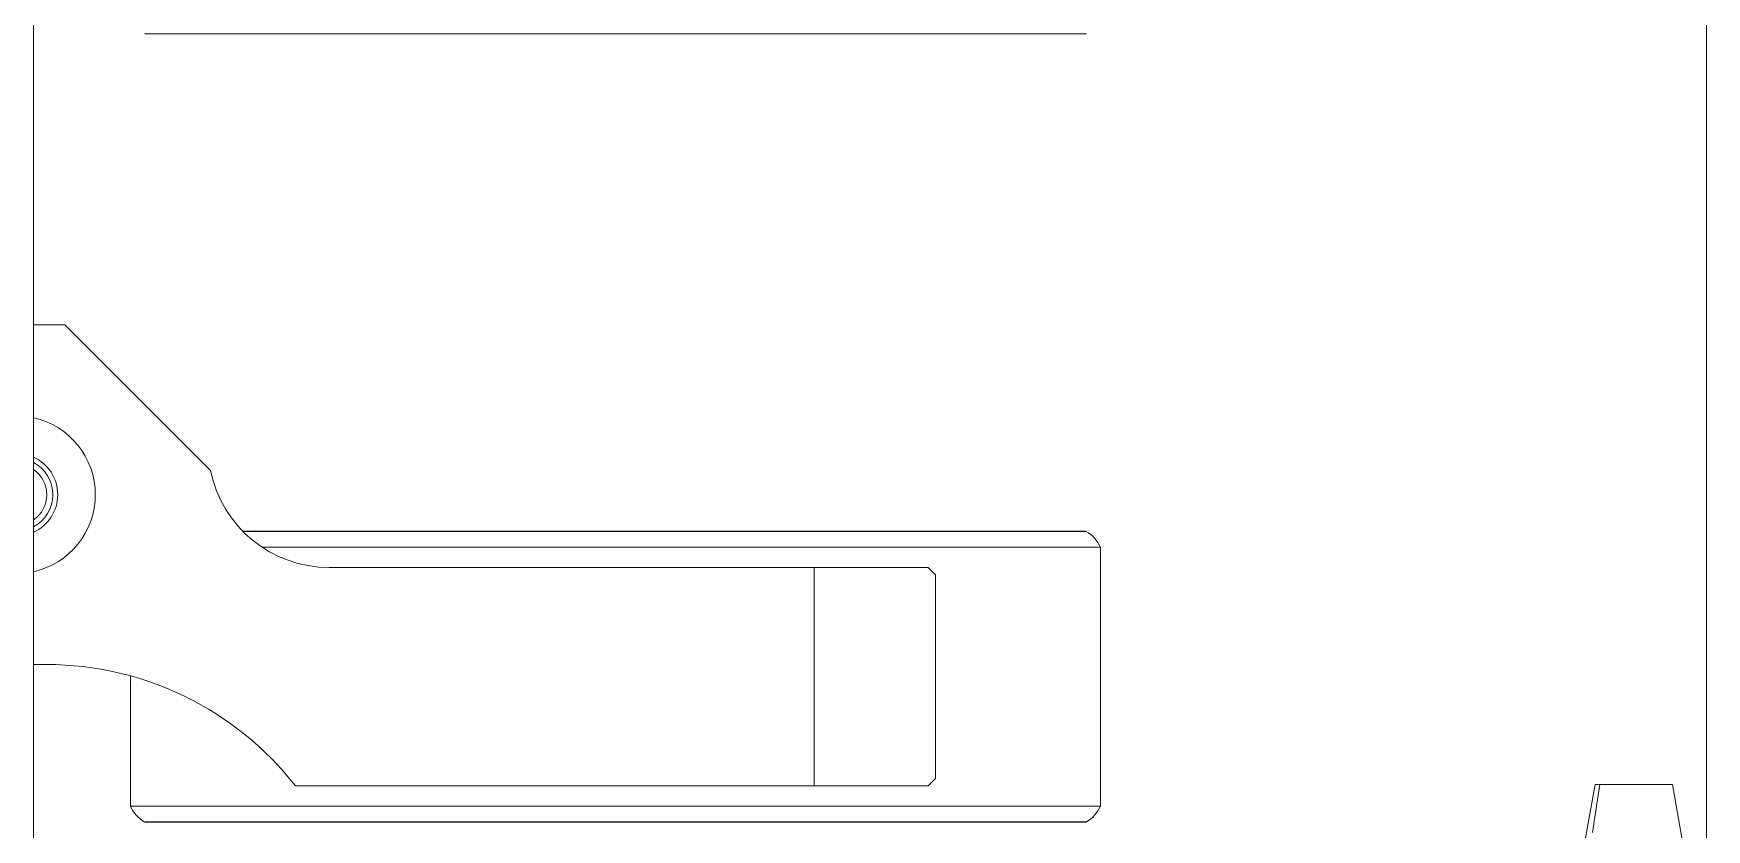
# Model space of a CAD drawing. Header units: millimetres. Extents: x 169 to 14583, y -399 to 10804.
# Drawn here: x 8132.3 to 8201.3, y 2145.7 to 2178.5 of the extents above; entities that cross this region are included whole.
import ezdxf

# ---------------------------------------------------------------- set-up
doc = ezdxf.new("R2010")
doc.units = ezdxf.units.MM
doc.header["$LTSCALE"] = 35

msp = doc.modelspace()

# ---------------------------------------------------------------- linework, layer by layer
at = {"color": 7, "linetype": 'Continuous', "lineweight": 18}
for p, q in [((8132.279, 2560.469), (8132.279, 1956.779)), ((8201.279, 2270.309), (8201.279, 2144.72)), ((8136.861, 2178.469), (8136.879, 2178.459)), ((8136.879, 2178.459), (8175.679, 2178.459)), ((8175.679, 2178.459), (8175.696, 2178.469)), ((8132.279, 2166.459), (8133.579, 2166.459)), ((8133.579, 2166.459), (8139.579, 2160.459)), ((8156.279, 2157.959), (8140.907, 2157.959)), ((8175.696, 2157.949), (8140.917, 2157.949)), ((8175.679, 2157.959), (8156.279, 2157.959)), ((8175.696, 2157.949), (8175.679, 2157.959)), ((8176.279, 2157.298), (8141.706, 2157.298)), ((8176.279, 2146.62), (8176.279, 2157.298)), ((8144.478, 2156.459), (8164.479, 2156.459)), ((8164.479, 2156.459), (8164.479, 2147.459)), ((8169.179, 2156.459), (8164.479, 2156.459)), ((8169.179, 2156.459), (8169.479, 2156.159)), ((8169.479, 2147.759), (8169.479, 2156.159)), ((8132.832, 2152.459), (8132.279, 2152.459)), ((8136.279, 2151.994), (8136.279, 2146.62)), ((8164.479, 2147.459), (8143.079, 2147.459)), ((8164.479, 2147.459), (8169.179, 2147.459)), ((8169.479, 2147.759), (8169.179, 2147.459)), ((8196.679, 2147.509), (8196.279, 2145.24)), ((8196.679, 2147.509), (8196.279, 2145.24)), ((8196.57, 2145.539), (8196.875, 2147.509)), ((8198.279, 2147.509), (8196.679, 2147.509)), ((8196.679, 2147.509), (8196.875, 2147.509)), ((8196.875, 2147.509), (8199.879, 2147.509)), ((8199.879, 2147.509), (8198.279, 2147.509)), ((8200.279, 2145.24), (8199.879, 2147.509)), ((8200.279, 2145.24), (8199.879, 2147.509)), ((8136.279, 2146.62), (8176.279, 2146.62)), ((8136.861, 2145.969), (8136.879, 2145.959)), ((8136.861, 2145.969), (8175.696, 2145.969)), ((8136.879, 2145.959), (8175.679, 2145.959)), ((8175.679, 2145.959), (8175.696, 2145.969))]:
    msp.add_line(p, q, dxfattribs=at)
for centre, radius, start, end in [((8131.579, 2159.459), 3.25, 282.43801, 77.56199), ((8131.579, 2159.459), 1.7, 294.31556, 65.68444), ((8131.579, 2159.459), 1.5, 297.81793, 62.18207), ((8131.579, 2159.459), 1.25, 0, 55.94447), ((8144.478, 2161.459), 5, 191.53696, 270), ((8131.579, 2159.459), 1.25, 304.05553, 0), ((8174.996, 2156.736), 1.4, 23.63226, 60), ((8132.832, 2139.459), 13, 37.97987, 90), ((8137.561, 2147.181), 1.4, 203.63226, 240), ((8174.996, 2147.181), 1.4, 300, 336.36774)]:
    msp.add_arc(centre, radius, start, end, dxfattribs=at)

doc.saveas('drawing.dxf')
